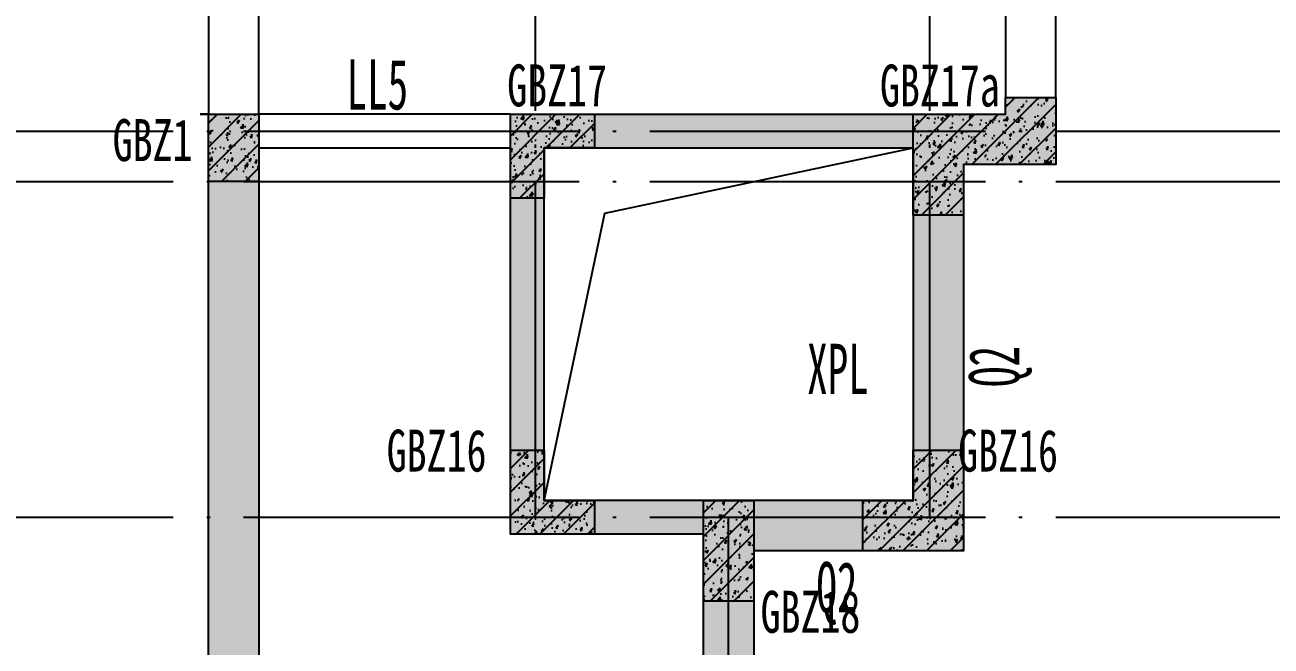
# Model space of a CAD drawing. Extents: x -3200781797 to -8106663, y 494714 to 1244925.
# Drawn here: x -8144976 to -8137549, y 610726 to 614425 of the extents above; entities that cross this region are included whole.
import ezdxf

# ---------------------------------------------------------------- set-up
doc = ezdxf.new("R2010")
doc.units = 0
doc.header["$LTSCALE"] = 1000
doc.header["$MEASUREMENT"] = 0
doc.linetypes.add('3#-轴线$0$DOTE', pattern=[2.42, 2, -0.2, 0.02, -0.2])
doc.linetypes.add('3#4#5#模板$0$CONTINOUS', pattern=[0])
for name, color, linetype in [('3#-夹层$0$S-SLAB-HOLE', 5, 'Continuous'), ('3#-夹层$0$S-WALL', 40, 'Continuous'), ('3#-夹层$0$S-WALL-BEAM', 120, 'Continuous'), ('3#-夹层$0$S-WALL-HATC', 253, 'Continuous'), ('3#-轴线$0$A-ANNO-DOTE', 10, '3#-轴线$0$DOTE'), ('3#4#5#模板$0$S-ANNO-TEXT', 7, 'Continuous'), ('3#4#5#模板$0$S-WALL-COLU', 252, '3#4#5#模板$0$CONTINOUS'), ('3#4#5#模板$0$S-WALL-COLU-HATC', 16, 'Continuous'), ('S-PC-FQ-WYQ', 4, 'Continuous'), ('S-WALL-BEAM-TEXT', 2, 'Continuous'), ('S-WALL-COLU-TEXT', 2, 'Continuous')]:
    doc.layers.add(name, color=color, linetype=linetype)
doc.layers.add('WALL-TEXT', color=2, linetype='Continuous', lineweight=25)
doc.styles.add('楷体', font='', dxfattribs={"width": 0.6})
doc.styles.add('楷体GB312', font='', dxfattribs={"width": 0.8})
doc.styles.get('楷体').set_extended_font_data('KaiTi_GB2312')
doc.styles.get('楷体GB312').set_extended_font_data('楷体_GB2312')

# ---------------------------------------------------------------- blocks, each defined once
blk = doc.blocks.new('xpl-jia-3')
at = {"layer": 'S-WALL-BEAM-TEXT', "style": '楷体', "width": 0.6}
blk.add_text('XPL', height=300, dxfattribs=at).set_placement((-8190314.6, 612226.1))
blk = doc.blocks.new('3-an-jia')
at = {"layer": 'S-WALL-COLU-TEXT', "style": '楷体GB312', "width": 0.7}
for s, p in [('GBZ17', (-7942043.8, 613934.9)), ('GBZ17a', (-7939822.4, 613934.3)), ('GBZ1', (-7944394.9, 613609.1)), ('GBZ16', (-7942762, 611759.8)), ('GBZ16', (-7939356.4, 611759.8)), ('GBZ18', (-7940534, 610799.6))]:
    blk.add_text(s, height=250, dxfattribs=at).set_placement(p)
blk = doc.blocks.new('q1')
at = {"layer": 'WALL-TEXT', "style": '楷体', "width": 0.6}
blk.add_text('Q2', height=300, rotation=89.99987, dxfattribs=at).set_placement((-8134850.2, 463565.3))
blk.add_text('Q2', height=300, dxfattribs=at).set_placement((-8136060.1, 462223.5))
blk = doc.blocks.new('3#-轴线')
at = {"layer": '3#-轴线$0$A-ANNO-DOTE'}
for points in [[(30200, -7100), (30200, 5500)], [(32550, -7100), (32550, 5500)], [(-3000, -4800), (44800, -4800)], [(-3000, -5100), (44800, -5100)], [(-3000, -7100), (44800, -7100)], [(31350, -16100), (31350, -7100)]]:
    blk.add_lwpolyline(points, dxfattribs=at)
blk = doc.blocks.new('3#-夹层')
at = {"layer": '3#-夹层$0$S-WALL-HATC'}
h = blk.add_hatch(color=256, dxfattribs=at)
h.paths.add_polyline_path([(13550, -11200), (13950, -11200), (13950, -10850), (13550, -10850), (13550, -4800), (13550, -4700), (13250, -4700), (13250, -4800), (13250, -10900), (10600, -10900), (10600, -7200), (11750, -7200), (11750, -4700), (8800, -4700), (8800, -4600), (8500, -4600), (8500, -5000), (9050, -5000), (9050, -7300), (10300, -7300), (10300, -10850), (9850, -10850), (9850, -11200), (10300, -11200), (10300, -12400), (3550, -12400), (3550, -12000), (3200, -12000), (3200, -12400), (200, -12400), (200, -11200), (700, -11200), (700, -10850), (200, -10850), (200, -5050), (200, -4450), (200, -3400), (2000, -3400), (2000, -3050), (200, -3050), (200, -200), (700, -200), (700, 100), (200, 100), (200, 1350), (5850.3, 1350), (5850.3, 100), (5300, 100), (5300, -200), (5570, -200), (5570, -100), (5850, -100), (5850, -200), (6300, -200), (8500, -200), (8500, -3050), (7800, -3050), (7800, -3400), (8500, -3400), (8800, -3400), (8800, -3300), (8800, 100), (6100.3, 100), (6100.3, 1600), (-100, 1600), (-100, -11100), (-100, -12700), (3450, -12700), (10600, -12700), (10600, -11200), (13250, -11200), (13250, -12700), (28550, -12700), (28550, -11200), (31200, -11200), (31200, -12700), (41900, -12700), (41900, 1600), (35699.7, 1600), (35699.7, 100), (33000, 100), (33000, -3300), (33000, -3400), (33300, -3400), (34000, -3400), (34000, -3050), (33300, -3050), (33300, -200), (35500, -200), (35950, -200), (35950, -100), (36230, -100), (36230, -200), (36500, -200), (36500, 100), (35949.7, 100), (35949.7, 1349.8), (41600, 1349.8), (41600, 100), (41100, 100), (41100, -200), (41600, -200), (41600, -3050), (39800, -3050), (39800, -3400), (41600, -3400), (41600, -4450), (41600, -5050), (41600, -10850), (41100, -10850), (41100, -11200), (41600, -11200), (41600, -12400), (38600, -12400), (38600, -12000), (38250, -12000), (38250, -12400), (31500, -12400), (31500, -11200), (31950, -11200), (31950, -10850), (31500, -10850), (31500, -7300), (32750, -7300), (32750, -5000), (33300, -5000), (33300, -4600), (33000, -4600), (33000, -4700), (30050, -4700), (30050, -7200), (31200, -7200), (31200, -10900), (28550, -10900), (28550, -4800), (28550, -4700), (28250, -4700), (28250, -4800), (28250, -10850), (27850, -10850), (27850, -11200), (28250, -11200), (28250, -12400), (21075, -12400), (21075, -11200), (21600, -11200), (21600, -10850), (21075, -10850), (21075, -5300), (21800, -5300), (21800, -3400), (24100, -3400), (24450, -3400), (26148.1, -3400), (26148.1, -3100), (24350, -3100), (21500, -3100), (21500, -5000), (20900, -5000), (20300, -5000), (20300, -3100), (17451.9, -3100), (15651.9, -3100), (15651.9, -3400), (17350, -3400), (17700, -3400), (20000, -3400), (20000, -5300), (20725, -5300), (20725, -10850), (20200, -10850), (20200, -11200), (20725, -11200), (20725, -12400), (13550, -12400)])
h.paths.add_polyline_path([(11550, -7000), (9350, -7000), (9350, -4900), (11550, -4900)], flags=16)
h.paths.add_polyline_path([(30250, -7000), (30250, -4900), (32450, -4900), (32450, -7000)], flags=16)
at = {"layer": '3#-夹层$0$S-SLAB-HOLE'}
blk.add_lwpolyline([(30250, -7000), (30612.9, -5288.3), (32450, -4900)], dxfattribs=at)
at = {"layer": '3#-夹层$0$S-WALL'}
for points in [[(28250, -10850), (28250, -4800), (28250, -4700), (28550, -4700), (28550, -4800), (28550, -10900)], [(31200, -10900), (31200, -7200), (30050, -7200), (30050, -4700), (33000, -4700), (33000, -4600), (33300, -4600), (33300, -5000), (32750, -5000), (32750, -7300), (31500, -7300), (31500, -10850)]]:
    blk.add_lwpolyline(points, dxfattribs=at)
blk.add_lwpolyline([(32450, -4900), (32450, -7000), (30250, -7000), (30250, -4900)], close=True, dxfattribs=at)
at = {"layer": '3#-夹层$0$S-WALL-BEAM'}
for p, q in [((28250, -3400), (28250, -4700)), ((28550, -4700), (28550, -3400)), ((33000, -3400), (33000, -4600)), ((33300, -4600), (33300, -3400))]:
    blk.add_line(p, q, dxfattribs=at)
blk.add_lwpolyline([(28550, -4900), (30050, -4900), (30050, -4700), (28550, -4700)], close=True, dxfattribs=at)
at = {"layer": '3#-夹层$0$S-SLAB-HOLE'}
blk.add_blockref('3#-轴线', (0, 0), dxfattribs=at)

msp = doc.modelspace()

# ---------------------------------------------------------------- hatches: boundary and pattern name
at = {"layer": '3#4#5#模板$0$S-WALL-COLU-HATC'}
h = msp.add_hatch(dxfattribs=at)
h.set_pattern_fill('ARMORED', color=256, scale=10, style=0)
h.set_pattern_definition([(50, (-4223.66, 148727.76), (143.4520365, -12.550427), [15, -165]), (355, (-4223.66, 148727.76), (-27.7502667, 150.4384267), [12, -132]), (100.4514, (-4211.7, 148726.72), (115.7018763, 137.8879084), [12.748038, -140.2284224]), (46.1842, (-4223.66, 148767.76), (213.4482097, -33.103803), [22.5, -247.5]), (96.6356, (-4205.87, 148765), (186.932541, 194.823574), [19.1220576, -210.3426]), (351.1842, (-4223.66, 148767.76), (186.932389, 194.82372), [18, -198]), (21, (-4203.66, 148757.76), (119.3814104, -80.5237781), [15, -165]), (326, (-4203.66, 148757.76), (48.6630664, 145.030009), [12, -132]), (71.4514, (-4193.71, 148751.05), (168.0445257, 64.5060993), [12.748038, -140.2284224]), (37.5, (-4223.657, 148727.76), (2.43197106, 66.57877077), [0, -130.4, 0, -134, 0, -132.5]), (7.5, (-4223.66, 148727.76), (52.6139075, 78.8823424), [0, -76.4, 0, -127.4, 0, -50.5]), (327.5, (-4268.257, 148727.76), (106.76448723, -4.51097435), [0, -50, 0, -156, 0, -207]), (317.5, (-4288.26, 148727.76), (116.6372339, 20.0209965), [0, -65, 0, -103.6, 0, -147]), (45, (-4223.66, 148727.76), (-70.7106781, 70.7106781), [])])
h.paths.add_polyline_path([(-8139132.3, 613892.8), (-8139132.3, 613992.8), (-8138832.3, 613992.8), (-8138832.3, 613592.8), (-8139382.3, 613592.8), (-8139382.3, 613292.8), (-8139682.3, 613292.8), (-8139682.3, 613692.8), (-8139682.3, 613692.8), (-8139682.3, 613892.8)])
h = msp.add_hatch(dxfattribs=at)
h.set_pattern_fill('ARMORED', color=256, scale=10, style=0)
h.set_pattern_definition([(50, (1.42, 150677.63), (143.4520365, -12.550427), [15, -165]), (355, (1.42, 150677.63), (-27.7502667, 150.4384267), [12, -132]), (100.4514, (13.37, 150676.59), (115.7018763, 137.8879084), [12.748038, -140.2284224]), (46.1842, (1.42, 150717.63), (213.4482097, -33.103803), [22.5, -247.5]), (96.6356, (19.2, 150714.87), (186.932541, 194.823574), [19.1220576, -210.3426]), (351.1842, (1.42, 150717.63), (186.932389, 194.82372), [18, -198]), (21, (21.42, 150707.63), (119.3814104, -80.5237781), [15, -165]), (326, (21.42, 150707.63), (48.6630664, 145.030009), [12, -132]), (71.4514, (31.37, 150700.92), (168.0445257, 64.5060993), [12.748038, -140.2284224]), (37.5, (1.417, 150677.63), (2.43197106, 66.57877077), [0, -130.4, 0, -134, 0, -132.5]), (7.5, (1.42, 150677.63), (52.6139075, 78.8823424), [0, -76.4, 0, -127.4, 0, -50.5]), (327.5, (-43.183, 150677.63), (106.76448723, -4.51097435), [0, -50, 0, -156, 0, -207]), (317.5, (-63.18, 150677.63), (116.6372339, 20.0209965), [0, -65, 0, -103.6, 0, -147]), (45, (1.42, 150677.63), (-70.7106781, 70.7106781), [])])
h.paths.add_polyline_path([(-8143932.3, 613892.8), (-8143582.3, 613892.8), (-8143582.3, 613492.8), (-8143882.3, 613492.8), (-8143882.3, 613892.8)])
h = msp.add_hatch(dxfattribs=at)
h.set_pattern_fill('ARMORED', color=256, scale=10, style=0)
h.set_pattern_definition([(50, (-4173.65, 148727.73), (143.4520365, -12.550427), [15, -165]), (355, (-4173.65, 148727.73), (-27.7502667, 150.4384267), [12, -132]), (100.4514, (-4161.7, 148726.68), (115.7018763, 137.8879084), [12.748038, -140.2284224]), (46.1842, (-4173.65, 148767.73), (213.4482097, -33.103803), [22.5, -247.5]), (96.6356, (-4155.86, 148764.97), (186.932541, 194.823574), [19.1220576, -210.3426]), (351.1842, (-4173.65, 148767.73), (186.932389, 194.82372), [18, -198]), (21, (-4153.65, 148757.73), (119.3814104, -80.5237781), [15, -165]), (326, (-4153.65, 148757.73), (48.6630664, 145.030009), [12, -132]), (71.4514, (-4143.7, 148751.02), (168.0445257, 64.5060993), [12.748038, -140.2284224]), (37.5, (-4173.65, 148727.73), (2.43197106, 66.57877077), [0, -130.4, 0, -134, 0, -132.5]), (7.5, (-4173.65, 148727.73), (52.6139075, 78.8823424), [0, -76.4, 0, -127.4, 0, -50.5]), (327.5, (-4218.25, 148727.73), (106.76448723, -4.51097435), [0, -50, 0, -156, 0, -207]), (317.5, (-4238.25, 148727.73), (116.6372339, 20.0209965), [0, -65, 0, -103.6, 0, -147]), (45, (-4173.65, 148727.73), (-70.7106781, 70.7106781), [])])
h.paths.add_polyline_path([(-8142082.3, 613892.8), (-8141582.3, 613892.8), (-8141582.3, 613692.8), (-8141882.3, 613692.8), (-8141882.3, 613392.8), (-8142082.3, 613392.8)])
h = msp.add_hatch(dxfattribs=at)
h.set_pattern_fill('ARMORED', color=256, scale=10, style=0)
h.set_pattern_definition([(50, (-4173.65, 148727.73), (143.4520365, -12.550427), [15, -165]), (355, (-4173.65, 148727.73), (-27.7502667, 150.4384267), [12, -132]), (100.4514, (-4161.7, 148726.68), (115.7018763, 137.8879084), [12.748038, -140.2284224]), (46.1842, (-4173.65, 148767.73), (213.4482097, -33.103803), [22.5, -247.5]), (96.6356, (-4155.87, 148764.97), (186.932541, 194.823574), [19.1220576, -210.3426]), (351.1842, (-4173.65, 148767.73), (186.932389, 194.82372), [18, -198]), (21, (-4153.65, 148757.73), (119.3814104, -80.5237781), [15, -165]), (326, (-4153.65, 148757.73), (48.6630664, 145.030009), [12, -132]), (71.4514, (-4143.7, 148751.02), (168.0445257, 64.5060993), [12.748038, -140.2284224]), (37.5, (-4173.653, 148727.73), (2.43197106, 66.57877077), [0, -130.4, 0, -134, 0, -132.5]), (7.5, (-4173.65, 148727.73), (52.6139075, 78.8823424), [0, -76.4, 0, -127.4, 0, -50.5]), (327.5, (-4218.253, 148727.73), (106.76448723, -4.51097435), [0, -50, 0, -156, 0, -207]), (317.5, (-4238.25, 148727.73), (116.6372339, 20.0209965), [0, -65, 0, -103.6, 0, -147]), (45, (-4173.65, 148727.73), (-70.7106781, 70.7106781), [])])
h.paths.add_polyline_path([(-8142082.3, 611392.8), (-8142082.3, 611892.8), (-8141882.3, 611892.8), (-8141882.3, 611592.8), (-8141582.3, 611592.8), (-8141582.3, 611392.8)])
h = msp.add_hatch(dxfattribs=at)
h.set_pattern_fill('ARMORED', color=256, scale=10, style=0)
h.set_pattern_definition([(50, (-4173.65, 148727.74), (143.4520365, -12.550427), [15, -165]), (355, (-4173.65, 148727.74), (-27.7502667, 150.4384267), [12, -132]), (100.4514, (-4161.7, 148726.7), (115.7018763, 137.8879084), [12.748038, -140.2284224]), (46.1842, (-4173.65, 148767.74), (213.4482097, -33.103803), [22.5, -247.5]), (96.6356, (-4155.87, 148764.99), (186.932541, 194.823574), [19.1220576, -210.3426]), (351.1842, (-4173.65, 148767.74), (186.932389, 194.82372), [18, -198]), (21, (-4153.65, 148757.74), (119.3814104, -80.5237781), [15, -165]), (326, (-4153.65, 148757.74), (48.6630664, 145.030009), [12, -132]), (71.4514, (-4143.7, 148751.03), (168.0445257, 64.5060993), [12.748038, -140.2284224]), (37.5, (-4173.653, 148727.744), (2.43197106, 66.57877077), [0, -130.4, 0, -134, 0, -132.5]), (7.5, (-4173.65, 148727.744), (52.6139075, 78.8823424), [0, -76.4, 0, -127.4, 0, -50.5]), (327.5, (-4218.253, 148727.744), (106.76448723, -4.51097435), [0, -50, 0, -156, 0, -207]), (317.5, (-4238.25, 148727.74), (116.6372339, 20.0209965), [0, -65, 0, -103.6, 0, -147]), (45, (-4173.65, 148727.74), (-70.7106781, 70.7106781), [])])
h.paths.add_polyline_path([(-8139482.3, 611292.8), (-8139982.3, 611292.8), (-8139982.3, 611592.8), (-8139682.3, 611592.8), (-8139682.3, 611892.8), (-8139382.3, 611892.8), (-8139382.3, 611292.8), (-8139482.3, 611292.8)])
h = msp.add_hatch(dxfattribs=at)
h.set_pattern_fill('ARMORED', color=256, scale=10, style=0)
h.set_pattern_definition([(50, (-4173.66, 148727.74), (143.4520365, -12.550427), [15, -165]), (355, (-4173.66, 148727.74), (-27.7502667, 150.4384267), [12, -132]), (100.4514, (-4161.7, 148726.7), (115.7018763, 137.8879084), [12.748038, -140.2284224]), (46.1842, (-4173.66, 148767.74), (213.4482097, -33.103803), [22.5, -247.5]), (96.6356, (-4155.87, 148764.98), (186.932541, 194.823574), [19.1220576, -210.3426]), (351.1842, (-4173.66, 148767.74), (186.932389, 194.82372), [18, -198]), (21, (-4153.66, 148757.74), (119.3814104, -80.5237781), [15, -165]), (326, (-4153.66, 148757.74), (48.6630664, 145.030009), [12, -132]), (71.4514, (-4143.71, 148751.03), (168.0445257, 64.5060993), [12.748038, -140.2284224]), (37.5, (-4173.657, 148727.74), (2.43197106, 66.57877077), [0, -130.4, 0, -134, 0, -132.5]), (7.5, (-4173.66, 148727.74), (52.6139075, 78.8823424), [0, -76.4, 0, -127.4, 0, -50.5]), (327.5, (-4218.257, 148727.74), (106.76448723, -4.51097435), [0, -50, 0, -156, 0, -207]), (317.5, (-4238.26, 148727.74), (116.6372339, 20.0209965), [0, -65, 0, -103.6, 0, -147]), (45, (-4173.66, 148727.74), (-70.7106781, 70.7106781), [])])
h.paths.add_polyline_path([(-8140932.3, 611392.8), (-8140932.3, 611592.8), (-8140632.3, 611592.8), (-8140632.3, 610992.8), (-8140932.3, 610992.8)])

# ---------------------------------------------------------------- linework, layer by layer
at = {"layer": '3#4#5#模板$0$S-WALL-COLU', "linetype": 'ByBlock'}
for points in [[(-8139132.3, 613892.8), (-8139132.3, 613992.8), (-8138832.3, 613992.8), (-8138832.3, 613592.8), (-8139382.3, 613592.8), (-8139382.3, 613292.8), (-8139682.3, 613292.8), (-8139682.3, 613692.8), (-8139682.3, 613692.8), (-8139682.3, 613892.8), (-8139132.3, 613892.8), (-8139132.3, 613892.8)], [(-8143932.3, 613892.8), (-8143582.3, 613892.8), (-8143582.3, 613492.8), (-8143882.3, 613492.8), (-8143882.3, 613892.8)], [(-8142082.3, 613892.8), (-8141582.3, 613892.8), (-8141582.3, 613692.8), (-8141882.3, 613692.8), (-8141882.3, 613392.8), (-8142082.3, 613392.8), (-8142082.3, 613892.8), (-8142082.3, 613892.8)], [(-8142082.3, 611392.8), (-8142082.3, 611892.8), (-8141882.3, 611892.8), (-8141882.3, 611592.8), (-8141582.3, 611592.8), (-8141582.3, 611392.8), (-8142082.3, 611392.8), (-8142082.3, 611392.8)], [(-8139482.3, 611292.8), (-8139982.3, 611292.8), (-8139982.3, 611592.8), (-8139682.3, 611592.8), (-8139682.3, 611892.8), (-8139382.3, 611892.8), (-8139382.3, 611292.8), (-8139482.3, 611292.8)], [(-8140932.3, 611392.8), (-8140932.3, 611592.8), (-8140632.3, 611592.8), (-8140632.3, 610992.8), (-8140932.3, 610992.8), (-8140932.3, 611392.8), (-8140932.3, 611392.8)]]:
    msp.add_lwpolyline(points, close=True, dxfattribs=at)

# ---------------------------------------------------------------- block references
at = {"layer": '3#4#5#模板$0$S-ANNO-TEXT'}
msp.add_blockref('3#-夹层', (-8172132.3, 618592.8), dxfattribs=at)
at = {"layer": 'S-PC-FQ-WYQ'}
for name, p in [('xpl-jia-3', (50000, 0)), ('3-an-jia', (-200058.1, 4.9))]:
    msp.add_blockref(name, p, dxfattribs=at)
at = {"layer": 'WALL-TEXT'}
msp.add_blockref('q1', (-4199.2, 148702.7), dxfattribs=at)

# ---------------------------------------------------------------- texts
at = {"layer": 'S-WALL-BEAM-TEXT', "style": '楷体', "width": 0.6}
msp.add_text('LL5', height=300, rotation=0.00004, dxfattribs=at).set_placement((-8143059.4, 613921))

doc.saveas('drawing.dxf')
